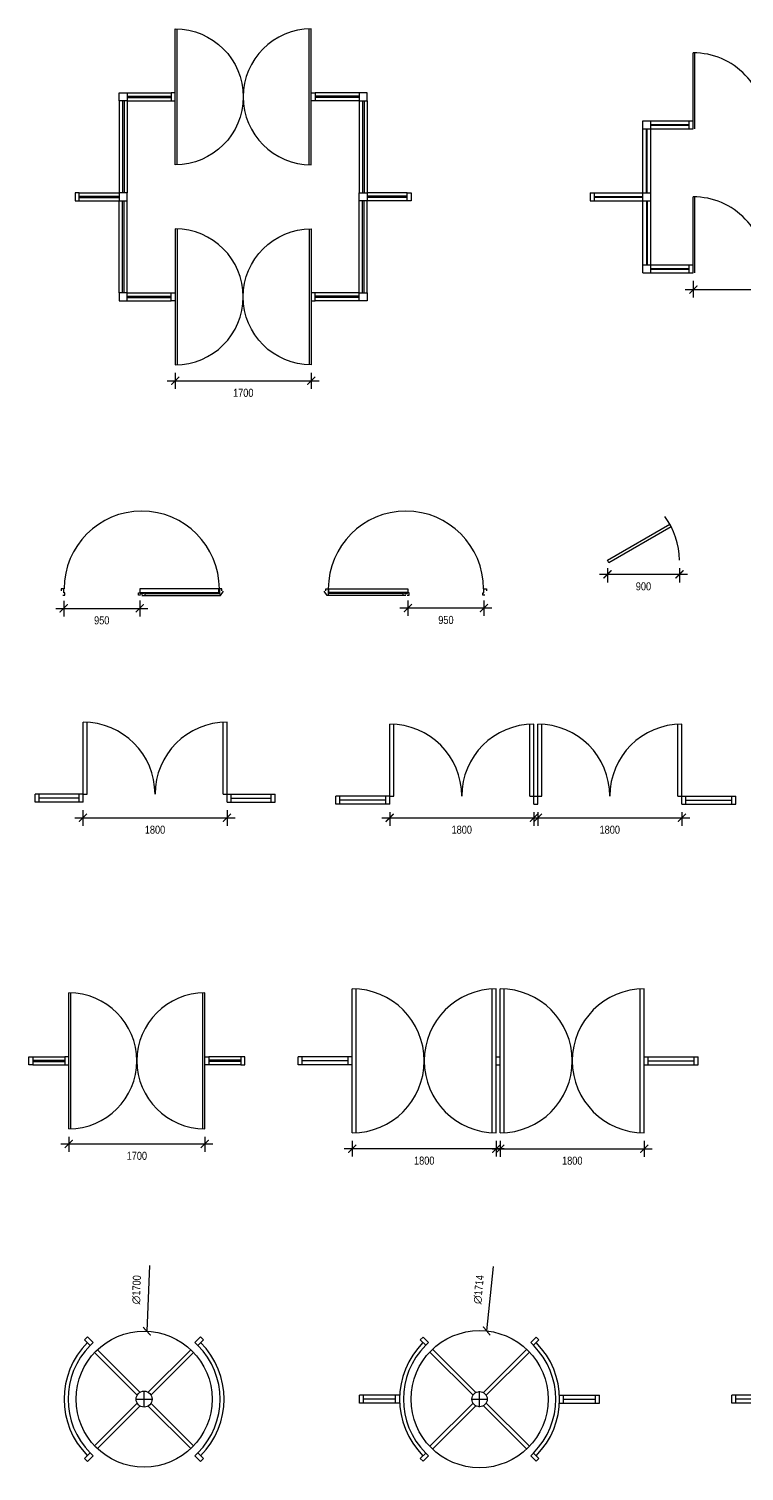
# Model space of a CAD drawing. Header units: millimetres. Extents: x -14129 to 25170, y 11877 to 30307.
# Drawn here: x -14129 to -5189, y 12038 to 30066 of the extents above; entities that cross this region are included whole.
import ezdxf

# ---------------------------------------------------------------- set-up
doc = ezdxf.new("R2010")
doc.units = ezdxf.units.MM
doc.styles.add('DIM', font='', dxfattribs={"height": 100})
doc.styles.get('DIM').set_extended_font_data('VNI-Helve-Condense')
doc.dimstyles.new('100', dxfattribs={"dimtxt": 100, "dimasz": 100, "dimexe": 100, "dimexo": 100, "dimgap": 100, "dimtad": 2, "dimdec": 0, "dimzin": 0, "dimdsep": 46, "dimtxsty": 'DIM', "dimblk": 'ARCHTICK', "dimcen": 100, "dimdle": 100, "dimadec": 0, "dimazin": 0, "dimtfac": 1, "dimtdec": 0, "dimtofl": 0, "dimtmove": 0, "dimatfit": 3, "dimldrblk": 'ARCHTICK', "dimfxl": 1, "dimtolj": 1, "dimtzin": 0, "dimarcsym": 0})

# ---------------------------------------------------------------- blocks, each defined once
blk = doc.blocks.new('A$C6CEE78AA')
for p, q in [((1045, 25), (1975, 25)), ((1990, 0), (2025, 55)), ((1005, 0), (1990, 0))]:
    blk.add_line(p, q)
for points in [[(20, 5), (45, 5), (45, 35), (30, 35), (30, 85), (0, 85), (0, 60)], [(990, 5), (965, 5), (965, 35), (980, 35), (995, 20), (1015, 20), (1030, 35), (1045, 35), (1045, 10)], [(2005, 60), (2005, 85), (1975, 85), (1975, 15)]]:
    blk.add_lwpolyline(points)
blk.add_lwpolyline([(1970, 85), (980, 85), (980, 40), (1970, 40)], close=True)
blk.add_arc((1005, 85), 970, 0, 180)
blk = doc.blocks.new('A$C47083D60')
for p, q in [((35, 0), (0, 55)), ((980, 25), (50, 25)), ((1020, 0), (35, 0))]:
    blk.add_line(p, q)
for points in [[(20, 60), (20, 85), (50, 85), (50, 15)], [(1035, 5), (1060, 5), (1060, 35), (1045, 35), (1030, 20), (1010, 20), (995, 35), (980, 35), (980, 10)], [(2005, 5), (1980, 5), (1980, 35), (1995, 35), (1995, 85), (2025, 85), (2025, 60)]]:
    blk.add_lwpolyline(points)
blk.add_lwpolyline([(55, 85), (1045, 85), (1045, 40), (55, 40)], close=True)
blk.add_arc((1020, 85), 970, 0, 180)
blk = doc.blocks.new('A$C2BF52A1F')
blk.add_lwpolyline([(19, 0), (0, 32), (779, 482), (798, 450)], close=True)
blk.add_arc((0, 32), 900, 0, 37.3101)
blk = doc.blocks.new('A$C0068412A')
for p, q in [((600, 0), (600, 1000)), ((650, 100), (650, 999)), ((2350, 100), (2350, 999)), ((2400, 0), (2400, 1000)), ((600, 100), (0, 100)), ((0, 0), (0, 100)), ((600, 0), (0, 0)), ((50, 0), (50, 100)), ((550, 50), (50, 50)), ((550, 0), (550, 100)), ((600, 100), (650, 100)), ((2350, 100), (2400, 100)), ((2400, 100), (3000, 100)), ((2400, 0), (3000, 0)), ((2450, 0), (2450, 100)), ((2450, 50), (2950, 50)), ((2950, 0), (2950, 100)), ((3000, 0), (3000, 100))]:
    blk.add_line(p, q)
for centre, start, end in [((600, 100), 0, 90), ((2400, 100), 90, 180)]:
    blk.add_arc(centre, 900, start, end)
blk = doc.blocks.new('A$C2B3A1B64')
for p, q in [((675, 1), (675, 1000)), ((725, 100), (725, 999)), ((2425, 100), (2425, 999)), ((2475, 1), (2475, 1000)), ((2525, 1), (2525, 1000)), ((2575, 100), (2575, 999)), ((4275, 100), (4275, 999)), ((4325, 1), (4325, 1000)), ((0, 0), (0, 100)), ((675, 100), (0, 100)), ((674, 0), (0, 0)), ((50, 0), (50, 100)), ((625, 50), (50, 50)), ((625, 0), (625, 100)), ((675, 100), (725, 100)), ((2425, 100), (2475, 100)), ((2475, 100), (2525, 100)), ((2476, 0), (2524, 0)), ((2525, 100), (2575, 100)), ((4275, 100), (4325, 100)), ((4325, 100), (5000, 100)), ((4326, 0), (5000, 0)), ((4375, 0), (4375, 100)), ((4375, 50), (4950, 50)), ((4950, 0), (4950, 100)), ((5000, 0), (5000, 100))]:
    blk.add_line(p, q)
for centre, radius, start, end in [((675, 100), 900, 0, 90), ((2475, 100), 900, 90, 180), ((2525, 100), 900, 0, 90), ((4325, 100), 900, 90, 180), ((674, 1), 0.9, 270, 0), ((2476, 1), 0.9, 180, 270), ((2524, 1), 0.9, 270, 0), ((4326, 1), 0.9, 180, 270)]:
    blk.add_arc(centre, radius, start, end)
blk = doc.blocks.new('A$C5795584D')
for p, q in [((500, 0), (500, 1700)), ((525, 0), (525, 1700)), ((2175, 0), (2175, 1700)), ((2200, 0), (2200, 1700)), ((50, 900), (450, 900)), ((50, 860), (450, 860)), ((50, 840), (450, 840)), ((50, 800), (450, 800)), ((2650, 900), (2250, 900)), ((2650, 860), (2250, 860)), ((2650, 840), (2250, 840)), ((2650, 800), (2250, 800))]:
    blk.add_line(p, q)
for points in [[(0, 900), (50, 900), (50, 800), (0, 800)], [(500, 900), (450, 900), (450, 800), (500, 800)], [(2200, 900), (2250, 900), (2250, 800), (2200, 800)], [(2700, 900), (2650, 900), (2650, 800), (2700, 800)]]:
    blk.add_lwpolyline(points, close=True)
for centre, start, end in [((500, 850), 270, 90), ((2200, 850), 90, 270)]:
    blk.add_arc(centre, 850, start, end)
blk = doc.blocks.new('A$C19C41023')
for p, q in [((675, 0), (675, 1800)), ((725, 1), (725, 1799)), ((2425, 1), (2425, 1799)), ((2475, 0), (2475, 1800)), ((2525, 0), (2525, 1800)), ((2575, 1), (2575, 1799)), ((4275, 1), (4275, 1799)), ((4325, 0), (4325, 1800)), ((675, 950), (0, 950)), ((0, 850), (0, 950)), ((50, 850), (50, 950)), ((625, 850), (625, 950)), ((2475, 950), (2525, 950)), ((4325, 950), (5000, 950)), ((4375, 850), (4375, 950)), ((4950, 850), (4950, 950)), ((5000, 850), (5000, 950)), ((675, 850), (0, 850)), ((625, 900), (50, 900)), ((2475, 850), (2525, 850)), ((4325, 850), (5000, 850)), ((4375, 900), (4950, 900))]:
    blk.add_line(p, q)
for centre, start, end in [((675, 900), 270, 90), ((2475, 900), 90, 270), ((2525, 900), 270, 90), ((4325, 900), 90, 270)]:
    blk.add_arc(centre, 900, start, end)
blk = doc.blocks.new('A$C4CEE4698')
for points in [[(327, 1522), (256, 1592), (292, 1628), (362, 1557), (327, 1522)], [(1670, 1522), (1741, 1592), (1706, 1628), (1635, 1557), (1670, 1522)], [(416, 1468), (948, 936)], [(1049, 936), (1582, 1468)], [(380, 1433), (912, 901)], [(1085, 901), (1617, 1433)], [(380, 267), (912, 799)], [(416, 232), (948, 764)], [(1049, 764), (1582, 232)], [(1085, 799), (1617, 267)], [(327, 178), (256, 108), (292, 72), (362, 143), (327, 178)], [(1670, 178), (1635, 143), (1706, 72), (1741, 108), (1670, 178)]]:
    blk.add_lwpolyline(points)
for radius in [850, 100]:
    blk.add_circle((999, 850), radius)
for radius, start, end in [(1000, 135, 225), (1000, 135, 225), (950, 135, 225), (950, 315, 45), (1000, 315, 45), (1000, 315, 45)]:
    blk.add_arc((999, 850), radius, start, end)
blk = doc.blocks.new('A$C715E23D6')
for p, q in [((501, 907), (0, 907)), ((0, 807), (0, 907)), ((50, 807), (50, 907)), ((451, 807), (451, 907)), ((2499, 907), (3000, 907)), ((2549, 807), (2549, 907)), ((2950, 807), (2950, 907)), ((3000, 807), (3000, 907)), ((501, 807), (0, 807)), ((451, 857), (50, 857)), ((2499, 807), (3000, 807)), ((2549, 857), (2950, 857))]:
    blk.add_line(p, q)
for points in [[(827, 1531), (759, 1598), (793, 1632), (860, 1564), (827, 1531)], [(2173, 1531), (2241, 1598), (2207, 1632), (2140, 1564), (2173, 1531)], [(877, 1446), (1418, 906)], [(911, 1480), (1452, 939)], [(1548, 939), (2089, 1480)], [(1582, 906), (2123, 1446)], [(877, 268), (1418, 809)], [(911, 234), (1452, 775)], [(1548, 775), (2089, 234)], [(1582, 809), (2123, 268)], [(827, 184), (759, 116), (793, 83), (860, 150), (827, 184)], [(2173, 184), (2140, 150), (2207, 83), (2241, 116), (2173, 184)]]:
    blk.add_lwpolyline(points)
for radius in [857, 95.2]:
    blk.add_circle((1500, 857), radius)
for radius, start, end in [(1000, 135, 225), (952, 135, 225), (952, 315, 45), (1000, 315, 45)]:
    blk.add_arc((1500, 857), radius, start, end)
blk = doc.blocks.new('A$C58F9598C')
for p, q in [((550, 0), (550, 1800)), ((600, 1), (600, 1799)), ((4400, 1), (4400, 1799)), ((4450, 0), (4450, 1800)), ((550, 950), (0, 950)), ((0, 850), (0, 950)), ((50, 850), (50, 950)), ((500, 850), (500, 950)), ((1501, 950), (1449, 950)), ((3499, 950), (3551, 950)), ((4450, 950), (5000, 950)), ((4500, 850), (4500, 950)), ((4950, 850), (4950, 950)), ((5000, 850), (5000, 950)), ((550, 850), (0, 850)), ((500, 900), (50, 900)), ((1501, 850), (1449, 850)), ((3499, 850), (3551, 850)), ((4450, 850), (5000, 850)), ((4500, 900), (4950, 900))]:
    blk.add_line(p, q)
for points in [[(1827, 1573), (1759, 1641), (1793, 1674), (1860, 1607), (1827, 1573)], [(3173, 1573), (3241, 1641), (3207, 1674), (3140, 1607), (3173, 1573)], [(1877, 1489), (2418, 948)], [(1911, 1523), (2452, 982)], [(2548, 982), (3089, 1523)], [(2582, 948), (3123, 1489)], [(1877, 311), (2418, 852)], [(1911, 277), (2452, 818)], [(2548, 818), (3089, 277)], [(2582, 852), (3123, 311)], [(1827, 227), (1759, 159), (1793, 126), (1860, 193), (1827, 227)], [(3173, 227), (3140, 193), (3207, 126), (3241, 159), (3173, 227)]]:
    blk.add_lwpolyline(points)
for radius in [857, 95.2]:
    blk.add_circle((2500, 900), radius)
for centre, radius, start, end in [((550, 900), 900, 270, 90), ((4450, 900), 900, 90, 270), ((2500, 900), 1000, 135, 225), ((2500, 900), 952, 135, 225), ((2500, 900), 952, 315, 45), ((2500, 900), 1000, 315, 45)]:
    blk.add_arc(centre, radius, start, end)
blk = doc.blocks.new('A$C244911D8')
for p, q in [((1275, 2500), (1275, 4200)), ((2925, 2500), (2925, 4200)), ((550, 3300), (550, 2150)), ((590, 3300), (590, 2150)), ((610, 3300), (610, 2150)), ((650, 3400), (1200, 3400)), ((650, 3360), (1200, 3360)), ((650, 3340), (1200, 3340)), ((650, 3300), (650, 2150)), ((650, 3300), (1200, 3300)), ((3550, 3400), (3000, 3400)), ((3550, 3360), (3000, 3360)), ((3550, 3340), (3000, 3340)), ((3550, 3300), (3000, 3300)), ((3550, 3300), (3550, 2150)), ((3590, 3300), (3590, 2150)), ((3610, 3300), (3610, 2150)), ((3650, 3300), (3650, 2150)), ((50, 2150), (550, 2150)), ((50, 2110), (550, 2110)), ((50, 2090), (550, 2090)), ((50, 2050), (550, 2050)), ((550, 900), (550, 2050)), ((590, 900), (590, 2050)), ((610, 900), (610, 2050)), ((650, 900), (650, 2050)), ((3550, 900), (3550, 2050)), ((3590, 900), (3590, 2050)), ((3610, 900), (3610, 2050)), ((4150, 2150), (3650, 2150)), ((4150, 2110), (3650, 2110)), ((4150, 2090), (3650, 2090)), ((4150, 2050), (3650, 2050)), ((3650, 900), (3650, 2050)), ((1275, 1700), (1275, 0)), ((2925, 1700), (2925, 0)), ((650, 900), (1200, 900)), ((650, 860), (1200, 860)), ((650, 840), (1200, 840)), ((650, 800), (1200, 800)), ((3550, 900), (3000, 900)), ((3550, 860), (3000, 860)), ((3550, 840), (3000, 840)), ((3550, 800), (3000, 800))]:
    blk.add_line(p, q)
for points in [[(1250, 4200, -1), (1250, 2500)], [(2950, 4200, 1), (2950, 2500)], [(1250, 0, 1), (1250, 1700)], [(2950, 0, -1), (2950, 1700)]]:
    blk.add_lwpolyline(points, format="xyb", close=True)
for points in [[(650, 3400), (650, 3300), (550, 3300), (550, 3400)], [(1250, 3400), (1200, 3400), (1200, 3300), (1250, 3300)], [(2950, 3400), (3000, 3400), (3000, 3300), (2950, 3300)], [(3550, 3400), (3550, 3300), (3650, 3300), (3650, 3400)], [(50, 2050), (50, 2150), (0, 2150), (0, 2050)], [(650, 2050), (650, 2150), (550, 2150), (550, 2050)], [(3550, 2050), (3550, 2150), (3650, 2150), (3650, 2050)], [(4150, 2050), (4150, 2150), (4200, 2150), (4200, 2050)], [(650, 800), (650, 900), (550, 900), (550, 800)], [(1250, 800), (1200, 800), (1200, 900), (1250, 900)], [(2950, 800), (3000, 800), (3000, 900), (2950, 900)], [(3550, 800), (3550, 900), (3650, 900), (3650, 800)]]:
    blk.add_lwpolyline(points, close=True)
blk = doc.blocks.new('A$C13F91B35')
for p, q in [((1288, 1800), (1288, 2750)), ((1306, 1800), (1306, 2750)), ((3069, 1800), (3069, 2750)), ((3087, 1800), (3087, 2750)), ((3913, 1800), (3913, 2750)), ((3931, 1800), (3931, 2750)), ((5694, 1800), (5694, 2750)), ((5712, 1800), (5712, 2750)), ((657, 1900), (1288, 1900)), ((657, 0), (657, 1900)), ((757, 0), (757, 1900)), ((757, 1855), (1238, 1855)), ((757, 1845), (1238, 1845)), ((1238, 1800), (1238, 1900)), ((3087, 1900), (3913, 1900)), ((3148, 1900), (3148, 1800)), ((3148, 1855), (3852, 1855)), ((3148, 1845), (3852, 1845)), ((3852, 1900), (3852, 1800)), ((6343, 1900), (5712, 1900)), ((5762, 1800), (5762, 1900)), ((6243, 1855), (5762, 1855)), ((6243, 1845), (5762, 1845)), ((6243, 0), (6243, 1900)), ((6343, 0), (6343, 1900)), ((657, 1800), (1288, 1800)), ((702, 1000), (702, 1800)), ((712, 1000), (712, 1800)), ((3087, 1800), (3913, 1800)), ((6343, 1800), (5712, 1800)), ((6288, 1000), (6288, 1800)), ((6298, 1000), (6298, 1800)), ((0, 1000), (0, 900)), ((0, 1000), (757, 1000)), ((50, 1000), (50, 900)), ((50, 955), (657, 955)), ((50, 945), (657, 945)), ((1288, 0), (1288, 950)), ((1306, 0), (1306, 950)), ((3069, 0), (3069, 950)), ((3087, 0), (3087, 950)), ((3913, 0), (3913, 950)), ((3931, 0), (3931, 950)), ((5694, 0), (5694, 950)), ((5712, 0), (5712, 950)), ((7000, 1000), (6243, 1000)), ((6950, 955), (6343, 955)), ((6950, 945), (6343, 945)), ((6950, 1000), (6950, 900)), ((7000, 1000), (7000, 900)), ((0, 900), (757, 900)), ((702, 900), (702, 100)), ((712, 900), (712, 100)), ((7000, 900), (6243, 900)), ((6288, 900), (6288, 100)), ((6298, 900), (6298, 100)), ((657, 100), (1288, 100)), ((657, 0), (1288, 0)), ((757, 55), (1238, 55)), ((757, 45), (1238, 45)), ((1238, 0), (1238, 100)), ((3087, 100), (3913, 100)), ((3087, 0), (3913, 0)), ((3148, 0), (3148, 100)), ((3148, 55), (3852, 55)), ((3148, 45), (3852, 45)), ((3852, 0), (3852, 100)), ((6343, 100), (5712, 100)), ((6343, 0), (5712, 0)), ((5762, 0), (5762, 100)), ((6243, 55), (5762, 55)), ((6243, 45), (5762, 45))]:
    blk.add_line(p, q)
for centre, start, end in [((1288, 1850), 357.5797, 90), ((3087, 1850), 90, 182.4203), ((3913, 1850), 357.5797, 90), ((5712, 1850), 90, 182.4203), ((1288, 50), 357.5797, 90), ((3087, 50), 90, 182.4203), ((3913, 50), 357.5797, 90), ((5712, 50), 90, 182.4203)]:
    blk.add_arc(centre, 900, start, end)
blk = doc.blocks.new('_ArchTick')
at = {"color": 0, "linetype": 'ByBlock', "const_width": 0.15}
blk.add_lwpolyline([(-0.5, -0.5), (0.5, 0.5)], dxfattribs=at)
blk = doc.blocks.new('*D192')
at = {"color": 0, "lineweight": -2, "transparency": 16777216}
for p, q in [((-13693, 22917), (-13693, 22722)), ((-12743, 22922), (-12743, 22722)), ((-13793, 22822), (-12643, 22822))]:
    blk.add_line(p, q, dxfattribs=at)
at = {"layer": 'DEFPOINTS', "color": 0, "transparency": 16777216}
for p in [(-13693, 23017), (-12743, 23022), (-12743, 22822)]:
    blk.add_point(p, dxfattribs=at)
at = {"color": 0, "lineweight": -2, "transparency": 16777216, "xscale": 100, "yscale": 100, "zscale": 100, "rotation": 180}
blk.add_blockref('_ArchTick', (-13693, 22822), dxfattribs=at)
at = {"color": 0, "lineweight": -2, "transparency": 16777216, "xscale": 100, "yscale": 100, "zscale": 100}
blk.add_blockref('_ArchTick', (-12743, 22822), dxfattribs=at)
at = {"color": 0, "transparency": 16777216, "insert": (-13218, 22672), "char_height": 100, "attachment_point": 5, "style": 'DIM'}
blk.add_mtext('\\A1;950', dxfattribs=at)
blk = doc.blocks.new('*D193')
at = {"color": 0, "lineweight": -2, "transparency": 16777216}
for p, q in [((-9391, 22922), (-9391, 22727)), ((-8441, 22922), (-8441, 22727)), ((-9491, 22827), (-8341, 22827))]:
    blk.add_line(p, q, dxfattribs=at)
at = {"layer": 'DEFPOINTS', "color": 0, "transparency": 16777216}
for p in [(-9391, 23022), (-8441, 23022), (-8441, 22827)]:
    blk.add_point(p, dxfattribs=at)
at = {"color": 0, "lineweight": -2, "transparency": 16777216, "xscale": 100, "yscale": 100, "zscale": 100, "rotation": 180}
blk.add_blockref('_ArchTick', (-9391, 22827), dxfattribs=at)
at = {"color": 0, "lineweight": -2, "transparency": 16777216, "xscale": 100, "yscale": 100, "zscale": 100}
blk.add_blockref('_ArchTick', (-8441, 22827), dxfattribs=at)
at = {"color": 0, "transparency": 16777216, "insert": (-8916, 22677), "char_height": 100, "attachment_point": 5, "style": 'DIM'}
blk.add_mtext('\\A1;950', dxfattribs=at)
blk = doc.blocks.new('*D194')
at = {"color": 0, "lineweight": -2, "transparency": 16777216}
for p, q in [((-6897, 23325), (-6897, 23147)), ((-5997, 23325), (-5997, 23147)), ((-5897, 23247), (-6997, 23247))]:
    blk.add_line(p, q, dxfattribs=at)
at = {"layer": 'DEFPOINTS', "color": 0, "transparency": 16777216}
for p in [(-6897, 23425), (-5997, 23425), (-6897, 23247)]:
    blk.add_point(p, dxfattribs=at)
at = {"color": 0, "lineweight": -2, "transparency": 16777216, "xscale": 100, "yscale": 100, "zscale": 100, "rotation": 180}
blk.add_blockref('_ArchTick', (-6897, 23247), dxfattribs=at)
at = {"color": 0, "lineweight": -2, "transparency": 16777216, "xscale": 100, "yscale": 100, "zscale": 100}
blk.add_blockref('_ArchTick', (-5997, 23247), dxfattribs=at)
at = {"color": 0, "transparency": 16777216, "insert": (-6447, 23097), "char_height": 100, "attachment_point": 5, "style": 'DIM'}
blk.add_mtext('\\A1;900', dxfattribs=at)
blk = doc.blocks.new('*D197')
at = {"color": 0, "lineweight": -2, "transparency": 16777216}
for p, q in [((-13552, 20205), (-11552, 20205)), ((-13452, 20300), (-13452, 20105)), ((-11652, 20300), (-11652, 20105))]:
    blk.add_line(p, q, dxfattribs=at)
at = {"layer": 'DEFPOINTS', "color": 0, "transparency": 16777216}
for p in [(-13452, 20400), (-11652, 20400), (-11652, 20205)]:
    blk.add_point(p, dxfattribs=at)
at = {"color": 0, "lineweight": -2, "transparency": 16777216, "xscale": 100, "yscale": 100, "zscale": 100, "rotation": 180}
blk.add_blockref('_ArchTick', (-13452, 20205), dxfattribs=at)
at = {"color": 0, "lineweight": -2, "transparency": 16777216, "xscale": 100, "yscale": 100, "zscale": 100}
blk.add_blockref('_ArchTick', (-11652, 20205), dxfattribs=at)
at = {"color": 0, "transparency": 16777216, "insert": (-12552, 20055), "char_height": 100, "attachment_point": 5, "style": 'DIM'}
blk.add_mtext('\\A1;1800', dxfattribs=at)
blk = doc.blocks.new('*D198')
at = {"color": 0, "lineweight": -2, "transparency": 16777216}
for p, q in [((-9718, 20205), (-7718, 20205)), ((-9618, 20276), (-9618, 20105)), ((-7818, 20276), (-7818, 20105))]:
    blk.add_line(p, q, dxfattribs=at)
at = {"layer": 'DEFPOINTS', "color": 0, "transparency": 16777216}
for p in [(-9618, 20376), (-7818, 20376), (-7818, 20205)]:
    blk.add_point(p, dxfattribs=at)
at = {"color": 0, "lineweight": -2, "transparency": 16777216, "xscale": 100, "yscale": 100, "zscale": 100, "rotation": 180}
blk.add_blockref('_ArchTick', (-9618, 20205), dxfattribs=at)
at = {"color": 0, "lineweight": -2, "transparency": 16777216, "xscale": 100, "yscale": 100, "zscale": 100}
blk.add_blockref('_ArchTick', (-7818, 20205), dxfattribs=at)
at = {"color": 0, "transparency": 16777216, "insert": (-8718, 20055), "char_height": 100, "attachment_point": 5, "style": 'DIM'}
blk.add_mtext('\\A1;1800', dxfattribs=at)
blk = doc.blocks.new('*D199')
at = {"color": 0, "lineweight": -2, "transparency": 16777216}
for p, q in [((-7868, 20205), (-5868, 20205)), ((-7768, 20276), (-7768, 20105)), ((-5968, 20276), (-5968, 20105))]:
    blk.add_line(p, q, dxfattribs=at)
at = {"layer": 'DEFPOINTS', "color": 0, "transparency": 16777216}
for p in [(-7768, 20376), (-5968, 20376), (-5968, 20205)]:
    blk.add_point(p, dxfattribs=at)
at = {"color": 0, "lineweight": -2, "transparency": 16777216, "xscale": 100, "yscale": 100, "zscale": 100, "rotation": 180}
blk.add_blockref('_ArchTick', (-7768, 20205), dxfattribs=at)
at = {"color": 0, "lineweight": -2, "transparency": 16777216, "xscale": 100, "yscale": 100, "zscale": 100}
blk.add_blockref('_ArchTick', (-5968, 20205), dxfattribs=at)
at = {"color": 0, "transparency": 16777216, "insert": (-6868, 20055), "char_height": 100, "attachment_point": 5, "style": 'DIM'}
blk.add_mtext('\\A1;1800', dxfattribs=at)
blk = doc.blocks.new('*D202')
at = {"color": 0, "lineweight": -2, "transparency": 16777216}
for p, q in [((-13729, 16129), (-11829, 16129)), ((-13629, 16217), (-13629, 16029)), ((-11929, 16217), (-11929, 16029))]:
    blk.add_line(p, q, dxfattribs=at)
at = {"layer": 'DEFPOINTS', "color": 0, "transparency": 16777216}
for p in [(-13629, 16317), (-11929, 16317), (-11929, 16129)]:
    blk.add_point(p, dxfattribs=at)
at = {"color": 0, "lineweight": -2, "transparency": 16777216, "xscale": 100, "yscale": 100, "zscale": 100, "rotation": 180}
blk.add_blockref('_ArchTick', (-13629, 16129), dxfattribs=at)
at = {"color": 0, "lineweight": -2, "transparency": 16777216, "xscale": 100, "yscale": 100, "zscale": 100}
blk.add_blockref('_ArchTick', (-11929, 16129), dxfattribs=at)
at = {"color": 0, "transparency": 16777216, "insert": (-12779, 15979), "char_height": 100, "attachment_point": 5, "style": 'DIM'}
blk.add_mtext('\\A1;1700', dxfattribs=at)
blk = doc.blocks.new('*D203')
at = {"color": 0, "lineweight": -2, "transparency": 16777216}
for p, q in [((-10187, 16069), (-8187, 16069)), ((-10087, 16167), (-10087, 15969)), ((-8287, 16167), (-8287, 15969))]:
    blk.add_line(p, q, dxfattribs=at)
at = {"layer": 'DEFPOINTS', "color": 0, "transparency": 16777216}
for p in [(-10087, 16267), (-8287, 16267), (-8287, 16069)]:
    blk.add_point(p, dxfattribs=at)
at = {"color": 0, "lineweight": -2, "transparency": 16777216, "xscale": 100, "yscale": 100, "zscale": 100, "rotation": 180}
blk.add_blockref('_ArchTick', (-10087, 16069), dxfattribs=at)
at = {"color": 0, "lineweight": -2, "transparency": 16777216, "xscale": 100, "yscale": 100, "zscale": 100}
blk.add_blockref('_ArchTick', (-8287, 16069), dxfattribs=at)
at = {"color": 0, "transparency": 16777216, "insert": (-9187, 15919), "char_height": 100, "attachment_point": 5, "style": 'DIM'}
blk.add_mtext('\\A1;1800', dxfattribs=at)
blk = doc.blocks.new('*D204')
at = {"color": 0, "lineweight": -2, "transparency": 16777216}
for p, q in [((-8337, 16068), (-6337, 16068)), ((-8237, 16167), (-8237, 15968)), ((-6437, 16167), (-6437, 15968))]:
    blk.add_line(p, q, dxfattribs=at)
at = {"layer": 'DEFPOINTS', "color": 0, "transparency": 16777216}
for p in [(-8237, 16267), (-6437, 16267), (-6437, 16068)]:
    blk.add_point(p, dxfattribs=at)
at = {"color": 0, "lineweight": -2, "transparency": 16777216, "xscale": 100, "yscale": 100, "zscale": 100, "rotation": 180}
blk.add_blockref('_ArchTick', (-8237, 16068), dxfattribs=at)
at = {"color": 0, "lineweight": -2, "transparency": 16777216, "xscale": 100, "yscale": 100, "zscale": 100}
blk.add_blockref('_ArchTick', (-6437, 16068), dxfattribs=at)
at = {"color": 0, "transparency": 16777216, "insert": (-7337, 15918), "char_height": 100, "attachment_point": 5, "style": 'DIM'}
blk.add_mtext('\\A1;1800', dxfattribs=at)
blk = doc.blocks.new('*D207')
at = {"color": 0, "lineweight": -2, "transparency": 16777216}
for p, q in [((-12619, 14610), (-12654, 13787)), ((-12689, 12838), (-12689, 13038)), ((-12789, 12938), (-12589, 12938))]:
    blk.add_line(p, q, dxfattribs=at)
at = {"layer": 'DEFPOINTS', "color": 0, "transparency": 16777216}
for p in [(-12654, 13787), (-12724, 12089)]:
    blk.add_point(p, dxfattribs=at)
at = {"color": 0, "lineweight": -2, "transparency": 16777216, "xscale": 100, "yscale": 100, "zscale": 100, "rotation": 267.6083892179787}
blk.add_blockref('_ArchTick', (-12654, 13787), dxfattribs=at)
at = {"color": 0, "transparency": 16777216, "insert": (-12782, 14305), "char_height": 100, "attachment_point": 5, "rotation": 87.6084, "style": 'DIM'}
blk.add_mtext('\\A1;∅1700', dxfattribs=at)
blk = doc.blocks.new('*D208')
at = {"color": 0, "lineweight": -2, "transparency": 16777216}
for p, q in [((-8324, 14596), (-8407, 13791)), ((-8495, 12838), (-8495, 13038)), ((-8595, 12938), (-8395, 12938))]:
    blk.add_line(p, q, dxfattribs=at)
at = {"layer": 'DEFPOINTS', "color": 0, "transparency": 16777216}
for p in [(-8407, 13791), (-8583, 12085)]:
    blk.add_point(p, dxfattribs=at)
at = {"color": 0, "lineweight": -2, "transparency": 16777216, "xscale": 100, "yscale": 100, "zscale": 100, "rotation": 264.1065844495637}
blk.add_blockref('_ArchTick', (-8407, 13791), dxfattribs=at)
at = {"color": 0, "transparency": 16777216, "insert": (-8505, 14308), "char_height": 100, "attachment_point": 5, "rotation": 84.1066, "style": 'DIM'}
blk.add_mtext('\\A1;∅1714', dxfattribs=at)
blk = doc.blocks.new('*D212')
at = {"color": 0, "lineweight": -2, "transparency": 16777216}
for p, q in [((-12399, 25666), (-10499, 25666)), ((-12299, 25766), (-12299, 25566)), ((-10599, 25766), (-10599, 25566))]:
    blk.add_line(p, q, dxfattribs=at)
at = {"layer": 'DEFPOINTS', "color": 0, "transparency": 16777216}
for p in [(-12299, 25866), (-10599, 25866), (-10599, 25666)]:
    blk.add_point(p, dxfattribs=at)
at = {"color": 0, "lineweight": -2, "transparency": 16777216, "xscale": 100, "yscale": 100, "zscale": 100, "rotation": 180}
blk.add_blockref('_ArchTick', (-12299, 25666), dxfattribs=at)
at = {"color": 0, "lineweight": -2, "transparency": 16777216, "xscale": 100, "yscale": 100, "zscale": 100}
blk.add_blockref('_ArchTick', (-10599, 25666), dxfattribs=at)
at = {"color": 0, "transparency": 16777216, "insert": (-11449, 25516), "char_height": 100, "attachment_point": 5, "style": 'DIM'}
blk.add_mtext('\\A1;1700', dxfattribs=at)
blk = doc.blocks.new('*D213')
at = {"color": 0, "lineweight": -2, "transparency": 16777216}
for p, q in [((-5824, 26916), (-5824, 26706)), ((-4025, 26916), (-4025, 26706)), ((-5924, 26806), (-3925, 26806))]:
    blk.add_line(p, q, dxfattribs=at)
at = {"layer": 'DEFPOINTS', "color": 0, "transparency": 16777216}
for p in [(-5824, 27016), (-4025, 27016), (-4025, 26806)]:
    blk.add_point(p, dxfattribs=at)
at = {"color": 0, "lineweight": -2, "transparency": 16777216, "xscale": 100, "yscale": 100, "zscale": 100, "rotation": 180}
blk.add_blockref('_ArchTick', (-5824, 26806), dxfattribs=at)
at = {"color": 0, "lineweight": -2, "transparency": 16777216, "xscale": 100, "yscale": 100, "zscale": 100}
blk.add_blockref('_ArchTick', (-4025, 26806), dxfattribs=at)
at = {"color": 0, "transparency": 16777216, "insert": (-4925, 26656), "char_height": 100, "attachment_point": 5, "style": 'DIM'}
blk.add_mtext('\\A1;1798', dxfattribs=at)

msp = doc.modelspace()

# ---------------------------------------------------------------- block references
for name, p in [('A$C244911D8', (-13549.1, 25865.7)), ('A$C13F91B35', (-7112.1, 27015.7)), ('A$C6CEE78AA', (-13722.9, 22982.2)), ('A$C47083D60', (-10435.7, 22982.2)), ('A$C2BF52A1F', (-6897.5, 23392.1)), ('A$C0068412A', (-14051.6, 20400.3)), ('A$C2B3A1B64', (-10293, 20375.3)), ('A$C19C41023', (-10762.2, 16266.6)), ('A$C5795584D', (-14128.8, 16316.6)), ('A$C4CEE4698', (-13687.6, 12088.1)), ('A$C715E23D6', (-9995.4, 12080.9)), ('A$C58F9598C', (-5344.1, 12038.1))]:
    msp.add_blockref(name, p)

# ---------------------------------------------------------------- dimensions: what is measured, and where the dimension line sits
for base, p1, p2, picture, middle in [((-4025.4, 26806.2), (-5823.8, 27015.7), (-4025.4, 27015.7), '*D213', (-4924.6, 26656.2)), ((-10599.1, 25666.1), (-12299.1, 25865.7), (-10599.1, 25865.7), '*D212', (-11449.1, 25516.1)), ((-6897.5, 23247.1), (-5997.5, 23424.6), (-6897.5, 23424.6), '*D194', (-6447.5, 23097.1)), ((-12742.9, 22822.1), (-13692.9, 23017.2), (-12742.9, 23022.2), '*D192', (-13217.9, 22672.1)), ((-8440.7, 22827.3), (-9390.7, 23022.2), (-8440.7, 23022.2), '*D193', (-8915.7, 22677.3)), ((-11651.6, 20205.3), (-13451.6, 20400.3), (-11651.6, 20400.3), '*D197', (-12551.6, 20055.3)), ((-7818, 20205.3), (-9618, 20376.2), (-7818, 20376.2), '*D198', (-8718, 20055.3)), ((-5968, 20205.3), (-7768, 20376.2), (-5968, 20376.2), '*D199', (-6868, 20055.3)), ((-11928.8, 16129.1), (-13628.8, 16316.6), (-11928.8, 16316.6), '*D202', (-12778.8, 15979.1)), ((-8287.2, 16068.8), (-10087.2, 16266.6), (-8287.2, 16266.6), '*D203', (-9187.2, 15918.8)), ((-6437.2, 16067.7), (-8237.2, 16266.6), (-6437.2, 16266.6), '*D204', (-7337.2, 15917.7))]:
    dim = msp.add_linear_dim(base=base, p1=p1, p2=p2, dimstyle='100')
    dim.commit()
    dim.dimension.update_dxf_attribs({"geometry": picture, "text_midpoint": middle})
for p1, p2, picture, middle in [((-12724.5, 12088.8), (-12653.5, 13787.3), '*D207', (-12782, 14305.1)), ((-8583.4, 12085.5), (-8407.3, 13790.7), '*D208', (-8504.7, 14308.2))]:
    dim = msp.add_diameter_dim_2p(p1=p1, p2=p2, dimstyle='100')
    dim.commit()
    dim.dimension.update_dxf_attribs({"geometry": picture, "text_midpoint": middle})

doc.saveas('drawing.dxf')
